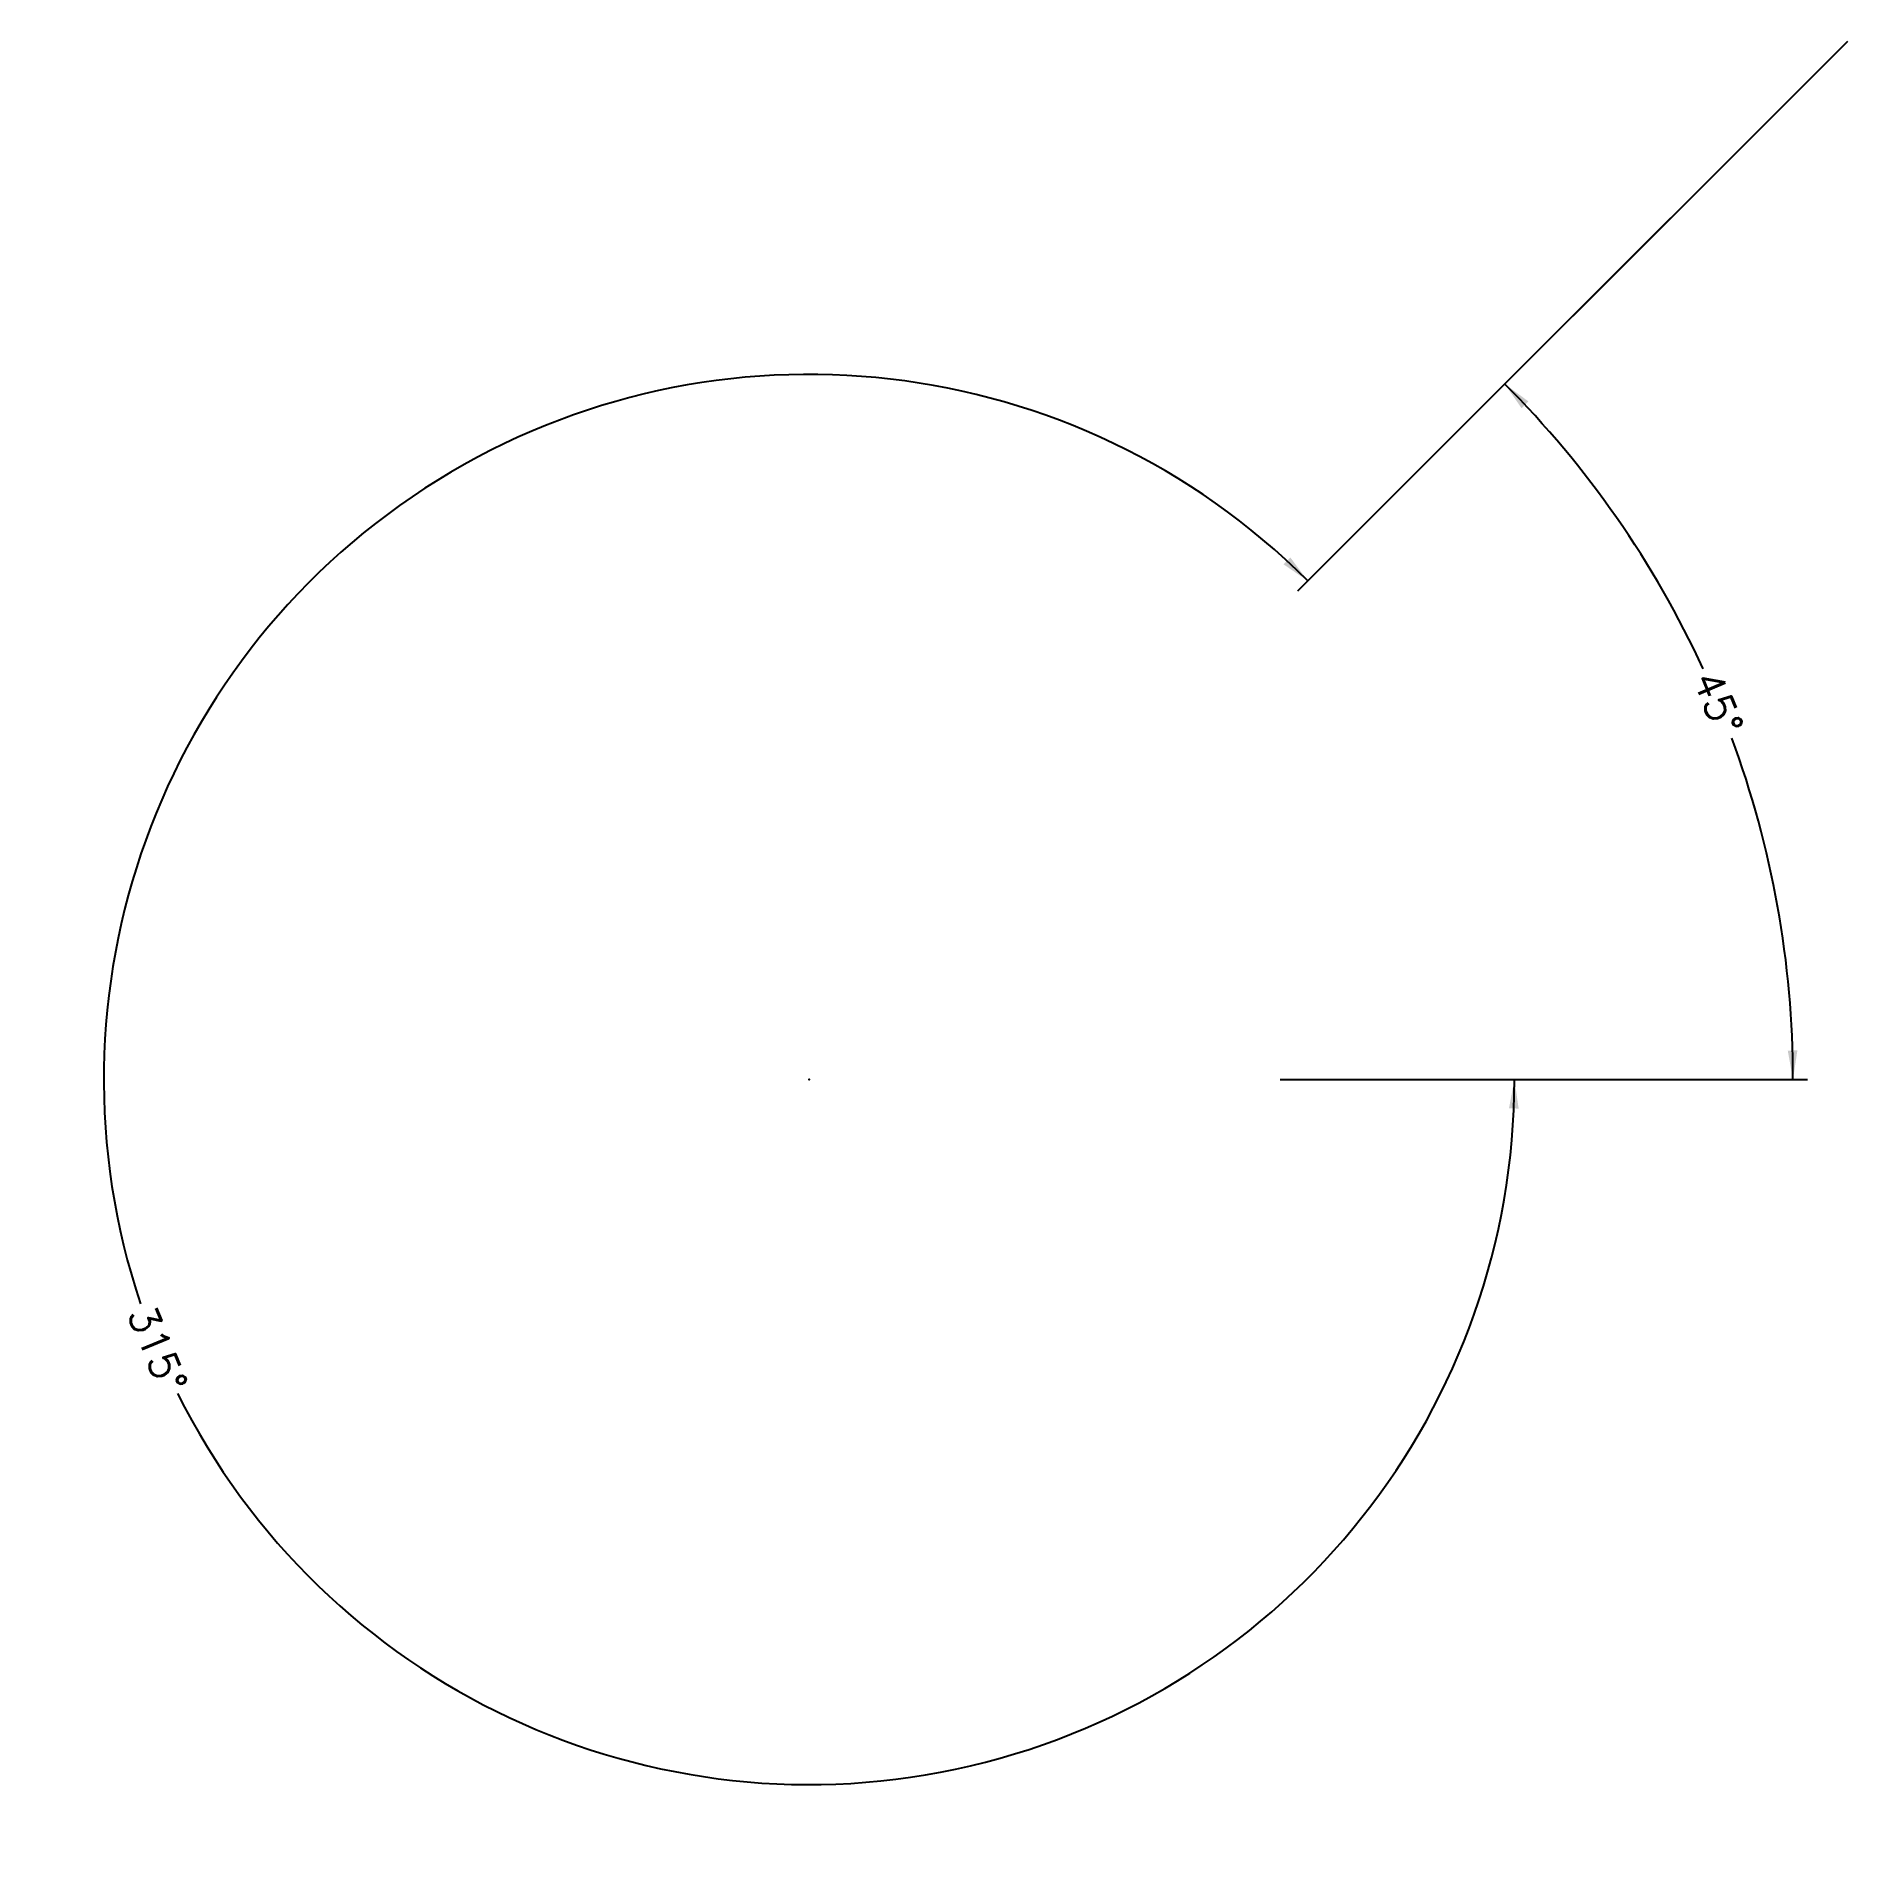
# Model space of a CAD drawing. Extents: x -57 to 100, y -56 to 100.
import ezdxf
from ezdxf.enums import TextEntityAlignment as Align

# ---------------------------------------------------------------- set-up
doc = ezdxf.new("R2010")
doc.units = 0
doc.layers.add('Dimension', color=94, linetype='CONTINUOUS')
doc.styles.get("Standard").update_dxf_attribs({"font": 'SIMPLEX'})
doc.dimstyles.get("Standard").update_dxf_attribs({"dimtxt": 2.5, "dimasz": 2.5, "dimexe": 1.25, "dimexo": 0.625, "dimtad": 0, "dimzin": 0, "dimcen": 2.5, "dimazin": 3, "dimtfac": 1, "dimtmove": 0, "dimatfit": 3})

# ---------------------------------------------------------------- blocks, each defined once
blk = doc.blocks.new('*D1')
at = {"layer": 'Dimension'}
for p, q in [((99.558058, 99.558058), (69.116117, 69.116117)), ((70, 70), (70, 70)), ((50.625, 10), (96.102814, 10)), ((94.852814, 10), (94.852814, 10))]:
    blk.add_line(p, q, dxfattribs=at)
for start, end in [(24.686611, 45), (0, 20.313389)]:
    blk.add_arc((10, 10), 84.852814, start, end, dxfattribs=at)
blk.add_point((10, 10), dxfattribs=at)
for points in [[(71.442598, 67.916128), (72.04047, 68.49664), (70, 70)], [(95.232608, 12.505867), (94.399365, 12.493591), (94.852814, 10)]]:
    blk.add_solid(points, dxfattribs=at)
blk.add_text('45%%d', height=2.5, rotation=-67.5, dxfattribs=at).set_placement((88.393778, 42.471766), align=Align.MIDDLE_CENTER)
blk = doc.blocks.new('*D2')
at = {"layer": 'Dimension'}
for p, q in [((99.558058, 99.558058), (52.127743, 52.127743)), ((53.011626, 53.011626), (53.011626, 53.011626)), ((50.625, 10), (72.077625, 10)), ((70.827625, 10), (70.827625, 10))]:
    blk.add_line(p, q, dxfattribs=at)
for start, end in [(-315, -161.447483), (-153.552517, 0)]:
    blk.add_arc((10, 10), 60.827625, start, end, dxfattribs=at)
blk.add_point((10, 10), dxfattribs=at)
for points in [[(51.496419, 55.043315), (50.919396, 54.442075), (53.011626, 53.011626)], [(70.359676, 7.50909), (71.192833, 7.491966), (70.827625, 10)]]:
    blk.add_solid(points, dxfattribs=at)
blk.add_text('315%%d', height=2.5, rotation=-67.5, dxfattribs=at).set_placement((-46.197398, -13.277724), align=Align.MIDDLE_CENTER)

msp = doc.modelspace()

# ---------------------------------------------------------------- dimensions: what is measured, and where the dimension line sits
at = {"layer": 'Dimension'}
for base, picture, middle in [((70, 0), '*D2', (-46.197, -13.278)), ((70, 70), '*D1', (88.394, 42.472))]:
    dim = msp.add_angular_dim_3p(base=base, center=(10, 10), p1=(50, 10), p2=(100, 100), dimstyle='STANDARD', dxfattribs=at)
    dim.commit()
    dim.dimension.update_dxf_attribs({"geometry": picture, "text_midpoint": middle})

doc.saveas('drawing.dxf')
